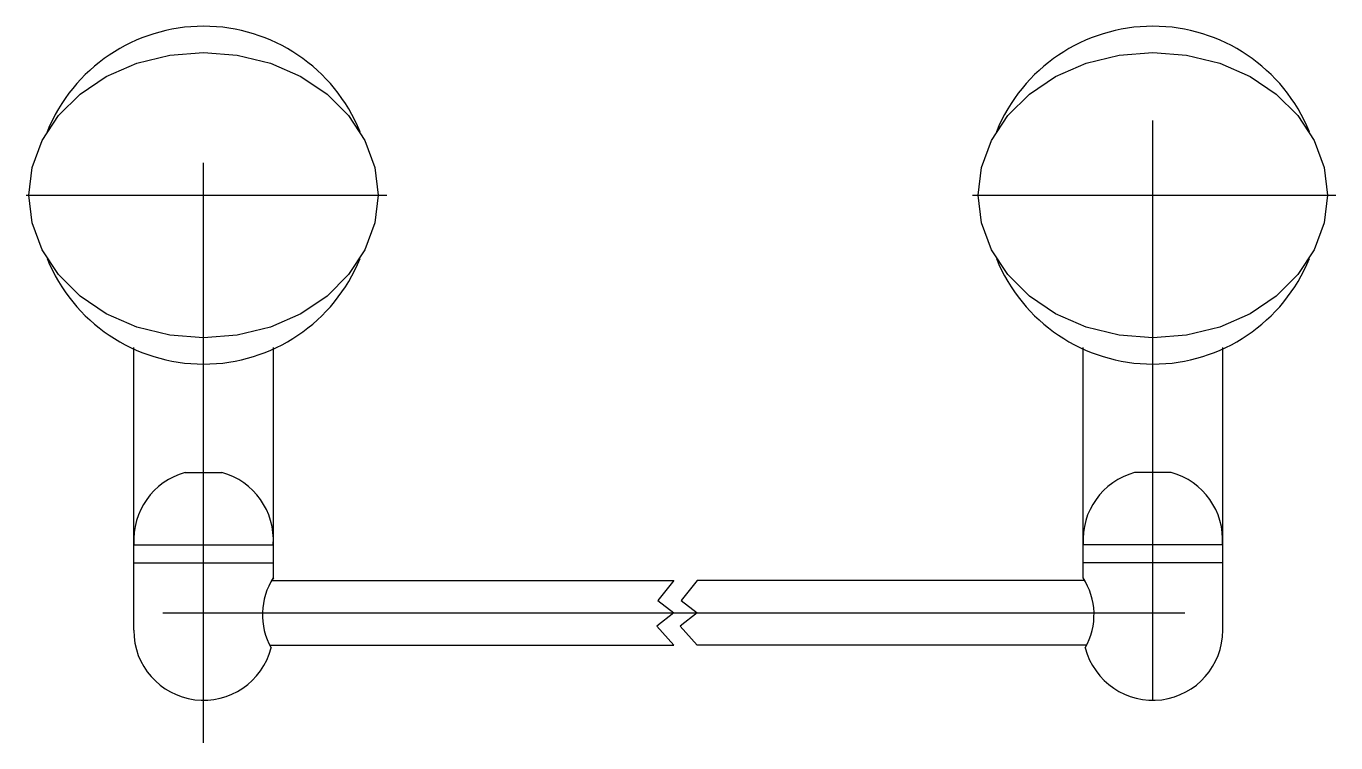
# Model space of a CAD drawing. Extents: x -0.604 to -0.378, y 265.963 to 266.087.
import ezdxf

# ---------------------------------------------------------------- set-up
doc = ezdxf.new("R2010")
doc.units = 0
doc.header["$LTSCALE"] = 0.2
doc.header["$MEASUREMENT"] = 0
doc.linetypes.add('AXES', pattern=[0.54, 0.3, -0.08, 0.08, -0.08])
doc.linetypes.add('CONTINU', pattern=[0])
doc.layers.get('0').update_dxf_attribs({"linetype": 'CONTINUOUS'})
doc.layers.add('DECA_EIXOS', color=5, linetype='AXES')

msp = doc.modelspace()

# ---------------------------------------------------------------- linework, layer by layer
at = {"linetype": 'CONTINU'}
for points in [[(-0.54672, 266.06883, 0.67435), (-0.60074, 266.06883)], [(-0.38285, 266.06883, 0.674349), (-0.43687, 266.06883)], [(-0.60074, 266.04699, 0.674349), (-0.54672, 266.04699)], [(-0.43687, 266.04699, 0.67435), (-0.38285, 266.04699)], [(-0.5769, 266.01009, 0.357459), (-0.58575, 265.99763)], [(-0.56171, 265.99763, 0.357459), (-0.57057, 266.01009)], [(-0.41302, 266.01009, 0.357459), (-0.42188, 265.99763)], [(-0.39784, 265.99763, 0.357459), (-0.40669, 266.01009)], [(-0.56168, 265.99191, 0.281694), (-0.56206, 265.97985)], [(-0.42153, 265.97985, 0.281694), (-0.42191, 265.99191)], [(-0.58579, 265.98287, 0.881018), (-0.56206, 265.97985)], [(-0.42153, 265.97985, 0.881016), (-0.3978, 265.98287)]]:
    msp.add_lwpolyline(points, format="xyb", dxfattribs=at)
for points in [[(-0.60387, 266.05791), (-0.6033, 266.06267), (-0.60158, 266.06733), (-0.59876, 266.07162), (-0.59504, 266.07531), (-0.59052, 266.07835), (-0.58527, 266.08065), (-0.57955, 266.08206), (-0.57373, 266.08252), (-0.56791, 266.08206), (-0.5622, 266.08065), (-0.55694, 266.07835), (-0.55242, 266.07531), (-0.5487, 266.07162), (-0.54589, 266.06733), (-0.54416, 266.06267), (-0.54359, 266.05791), (-0.54416, 266.05315), (-0.54589, 266.04849), (-0.5487, 266.0442), (-0.55242, 266.04051), (-0.55694, 266.03747), (-0.5622, 266.03517), (-0.56791, 266.03376), (-0.57373, 266.0333), (-0.57955, 266.03376), (-0.58527, 266.03517), (-0.59052, 266.03747), (-0.59504, 266.04051), (-0.59876, 266.0442), (-0.60158, 266.04849), (-0.6033, 266.05315)], [(-0.44, 266.05791), (-0.43943, 266.06267), (-0.4377, 266.06733), (-0.43488, 266.07162), (-0.43117, 266.07531), (-0.42665, 266.07835), (-0.42139, 266.08065), (-0.41568, 266.08206), (-0.40986, 266.08252), (-0.40403, 266.08206), (-0.39832, 266.08065), (-0.39307, 266.07835), (-0.38855, 266.07531), (-0.38483, 266.07162), (-0.38201, 266.06733), (-0.38029, 266.06267), (-0.37972, 266.05791), (-0.38029, 266.05315), (-0.38201, 266.04849), (-0.38483, 266.0442), (-0.38855, 266.04051), (-0.39307, 266.03747), (-0.39832, 266.03517), (-0.40403, 266.03376), (-0.40986, 266.0333), (-0.41568, 266.03376), (-0.42139, 266.03517), (-0.42665, 266.03747), (-0.43117, 266.04051), (-0.43488, 266.0442), (-0.4377, 266.04849), (-0.43943, 266.05315)]]:
    msp.add_lwpolyline(points, close=True, dxfattribs=at)
for points in [[(-0.58579, 265.99452), (-0.58579, 266.03163)], [(-0.56168, 265.99452), (-0.56168, 266.03163)], [(-0.42191, 265.99452), (-0.42191, 266.03163)], [(-0.3978, 265.99452), (-0.3978, 266.03163)], [(-0.5769, 266.01009), (-0.57057, 266.01009)], [(-0.40669, 266.01009), (-0.41302, 266.01009)], [(-0.58575, 265.99763), (-0.56569, 265.99763)], [(-0.57373, 265.99763), (-0.56171, 265.99763)], [(-0.40986, 265.99763), (-0.42188, 265.99763)], [(-0.39784, 265.99763), (-0.41789, 265.99763)], [(-0.58579, 265.98287), (-0.58579, 265.99452)], [(-0.58579, 265.99452), (-0.56168, 265.99452)], [(-0.56168, 265.99191), (-0.56168, 265.99452)], [(-0.42191, 265.99191), (-0.42191, 265.99452)], [(-0.3978, 265.99452), (-0.42191, 265.99452)], [(-0.3978, 265.98287), (-0.3978, 265.99452)], [(-0.56196, 265.99146), (-0.56168, 265.99191)], [(-0.42163, 265.99146), (-0.42191, 265.99191)], [(-0.56196, 265.99146), (-0.49254, 265.99146)], [(-0.49254, 265.99146), (-0.49531, 265.98802)], [(-0.48852, 265.99146), (-0.49129, 265.98802)], [(-0.42163, 265.99146), (-0.48852, 265.99146)], [(-0.49531, 265.98802), (-0.49254, 265.98588)], [(-0.49129, 265.98802), (-0.48852, 265.98588)], [(-0.49254, 265.98588), (-0.49549, 265.98358)], [(-0.48852, 265.98588), (-0.49147, 265.98358)], [(-0.49549, 265.98358), (-0.49254, 265.9803)], [(-0.49147, 265.98358), (-0.48852, 265.9803)], [(-0.56206, 265.97985), (-0.5623, 265.9803)], [(-0.5623, 265.9803), (-0.49254, 265.9803)], [(-0.42129, 265.9803), (-0.48852, 265.9803)], [(-0.42153, 265.97985), (-0.42129, 265.9803)]]:
    msp.add_lwpolyline(points, dxfattribs=at)
at = {"layer": 'DECA_EIXOS'}
for points in [[(-0.57373, 265.96347), (-0.57373, 266.08681)], [(-0.40986, 265.97081), (-0.40986, 266.08704)], [(-0.60435, 266.05791), (-0.54211, 266.05791)], [(-0.44098, 266.05791), (-0.37828, 266.05791)], [(-0.58075, 265.98588), (-0.48852, 265.98588)], [(-0.48852, 265.98588), (-0.40434, 265.98588)]]:
    msp.add_lwpolyline(points, dxfattribs=at)

doc.saveas('drawing.dxf')
